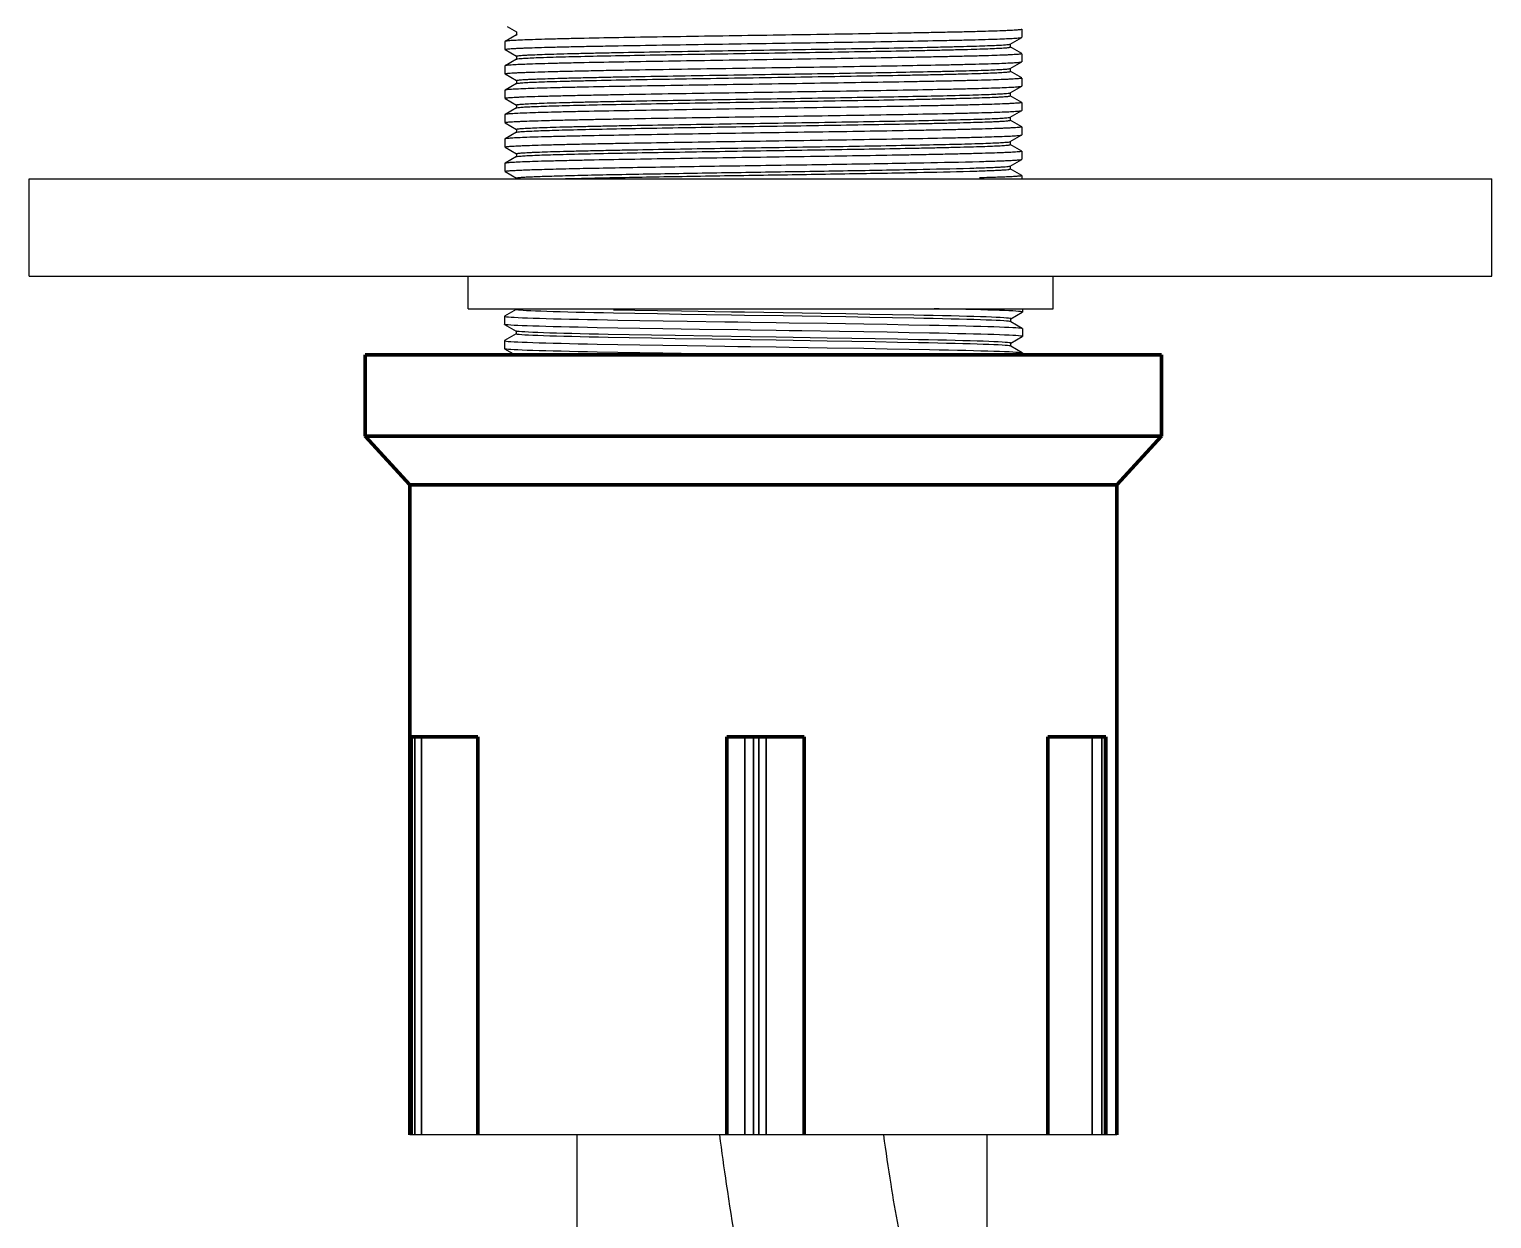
# Model space of a CAD drawing. Header units: millimetres. Extents: x 6330 to 7158, y 1153 to 2324.
# Drawn here: x 6482.4 to 6572.4, y 1471.9 to 1545.1 of the extents above; entities that cross this region are included whole.
import ezdxf

# ---------------------------------------------------------------- set-up
doc = ezdxf.new("R2010")
doc.units = ezdxf.units.MM
doc.layers.add('02___PRT_ALL_AXES', color=7, linetype='Continuous')

msp = doc.modelspace()

# ---------------------------------------------------------------- linework, layer by layer
at = {"color": 7, "linetype": 'Continuous'}
for p, q in [((6512.351, 1544.726), (6511.64, 1544.315)), ((6511.77, 1545.235), (6512.351, 1544.9)), ((6512.345, 1544.907), (6512.345, 1544.719)), ((6542.731, 1544.15), (6543.442, 1544.56)), ((6543.442, 1544.56), (6543.447, 1544.567)), ((6543.447, 1545.06), (6543.447, 1544.567)), ((6511.64, 1544.315), (6511.635, 1544.309)), ((6511.635, 1544.309), (6511.635, 1543.816)), ((6511.64, 1543.81), (6512.351, 1543.4)), ((6542.721, 1544.146), (6542.731, 1544.15)), ((6543.442, 1543.565), (6542.731, 1543.976)), ((6542.737, 1543.969), (6542.737, 1544.157)), ((6543.447, 1543.559), (6543.447, 1543.066)), ((6511.64, 1542.815), (6511.635, 1542.809)), ((6511.635, 1542.809), (6511.635, 1542.316)), ((6512.351, 1543.225), (6511.64, 1542.815)), ((6512.345, 1543.406), (6512.345, 1543.219)), ((6542.731, 1542.65), (6543.442, 1543.06)), ((6542.737, 1542.468), (6542.737, 1542.656)), ((6543.442, 1543.06), (6543.447, 1543.066)), ((6511.64, 1542.31), (6512.351, 1541.899)), ((6512.351, 1541.725), (6511.64, 1541.314)), ((6512.345, 1541.906), (6512.345, 1541.718)), ((6543.442, 1542.065), (6542.731, 1542.475)), ((6543.447, 1542.058), (6543.447, 1541.566)), ((6511.64, 1541.314), (6511.635, 1541.308)), ((6511.635, 1541.308), (6511.635, 1540.815)), ((6511.64, 1540.809), (6512.351, 1540.399)), ((6542.731, 1541.149), (6543.442, 1541.559)), ((6543.442, 1540.564), (6542.731, 1540.974)), ((6542.737, 1540.968), (6542.737, 1541.155)), ((6543.442, 1541.559), (6543.447, 1541.566)), ((6512.351, 1540.224), (6511.64, 1539.814)), ((6512.345, 1540.405), (6512.345, 1540.218)), ((6542.731, 1539.648), (6543.442, 1540.059)), ((6543.442, 1540.059), (6543.447, 1540.065)), ((6543.447, 1540.558), (6543.447, 1540.065)), ((6511.64, 1539.814), (6511.635, 1539.808)), ((6511.635, 1539.808), (6511.635, 1539.315)), ((6511.64, 1539.308), (6512.351, 1538.898)), ((6543.442, 1539.063), (6542.731, 1539.474)), ((6542.737, 1539.467), (6542.737, 1539.655)), ((6543.447, 1539.057), (6543.447, 1538.564)), ((6511.64, 1538.313), (6511.635, 1538.307)), ((6511.635, 1538.307), (6511.635, 1537.814)), ((6512.351, 1538.724), (6511.64, 1538.313)), ((6512.345, 1538.905), (6512.345, 1538.717)), ((6542.731, 1538.148), (6543.442, 1538.558)), ((6542.737, 1537.967), (6542.737, 1538.154)), ((6543.442, 1538.558), (6543.447, 1538.564)), ((6511.64, 1537.808), (6512.351, 1537.398)), ((6512.351, 1537.223), (6511.64, 1536.813)), ((6512.345, 1537.404), (6512.345, 1537.216)), ((6543.442, 1537.563), (6542.731, 1537.973)), ((6543.447, 1537.557), (6543.447, 1537.064)), ((6511.64, 1536.813), (6511.635, 1536.806)), ((6511.635, 1536.806), (6511.635, 1536.314)), ((6511.64, 1536.307), (6512.351, 1535.897)), ((6542.731, 1536.647), (6543.442, 1537.058)), ((6543.442, 1536.062), (6542.731, 1536.473)), ((6542.737, 1536.466), (6542.737, 1536.654)), ((6543.442, 1537.058), (6543.447, 1537.064)), ((6512.345, 1535.903), (6512.345, 1535.864)), ((6543.447, 1536.056), (6543.447, 1535.864)), ((6511.609, 1527.409), (6511.604, 1527.402)), ((6512.321, 1527.82), (6511.609, 1527.409)), ((6512.316, 1527.864), (6512.316, 1527.813)), ((6519.631, 1527.756), (6518.32, 1527.781)), ((6519.631, 1527.568), (6518.32, 1527.593)), ((6521.028, 1527.731), (6519.631, 1527.756)), ((6521.028, 1527.543), (6519.631, 1527.568)), ((6522.496, 1527.706), (6521.028, 1527.731)), ((6522.496, 1527.518), (6521.028, 1527.543)), ((6532.618, 1527.544), (6531.097, 1527.569)), ((6532.618, 1527.356), (6531.097, 1527.381)), ((6534.085, 1527.519), (6532.618, 1527.544)), ((6534.085, 1527.331), (6532.618, 1527.356)), ((6535.48, 1527.494), (6534.085, 1527.519)), ((6535.48, 1527.306), (6534.085, 1527.331)), ((6536.789, 1527.469), (6535.48, 1527.494)), ((6536.789, 1527.281), (6535.48, 1527.306)), ((6542.76, 1527.243), (6543.472, 1527.654)), ((6543.472, 1527.654), (6543.478, 1527.66)), ((6511.609, 1526.902), (6511.604, 1526.909)), ((6511.609, 1526.902), (6512.321, 1526.491)), ((6512.316, 1526.498), (6512.316, 1526.31)), ((6518.575, 1526.676), (6517.315, 1526.699)), ((6517.32, 1527.193), (6518.583, 1527.169)), ((6519.931, 1526.652), (6518.575, 1526.676)), ((6518.583, 1527.169), (6519.939, 1527.145)), ((6521.361, 1526.628), (6519.931, 1526.652)), ((6519.939, 1527.145), (6521.369, 1527.122)), ((6523.614, 1526.592), (6521.361, 1526.628)), ((6521.369, 1527.122), (6522.859, 1527.098)), ((6531.474, 1526.967), (6533.731, 1526.931)), ((6533.721, 1526.437), (6532.231, 1526.461)), ((6535.151, 1526.414), (6533.721, 1526.437)), ((6533.731, 1526.931), (6535.155, 1526.907)), ((6536.506, 1526.39), (6535.151, 1526.414)), ((6535.155, 1526.907), (6536.5, 1526.884)), ((6536.5, 1526.884), (6537.762, 1526.86)), ((6542.76, 1527.068), (6542.713, 1527.082)), ((6543.472, 1526.657), (6542.76, 1527.068)), ((6542.766, 1527.062), (6542.766, 1527.249)), ((6543.472, 1526.657), (6543.478, 1526.651)), ((6511.609, 1525.905), (6511.604, 1525.899)), ((6512.321, 1526.316), (6511.609, 1525.905)), ((6517.315, 1525.69), (6518.575, 1525.666)), ((6519.28, 1526.259), (6517.994, 1526.284)), ((6519.28, 1526.071), (6517.994, 1526.096)), ((6518.575, 1525.666), (6519.931, 1525.642)), ((6520.656, 1526.234), (6519.28, 1526.259)), ((6520.656, 1526.046), (6519.28, 1526.071)), ((6519.931, 1525.642), (6521.361, 1525.618)), ((6522.107, 1526.209), (6520.656, 1526.234)), ((6522.107, 1526.021), (6520.656, 1526.046)), ((6521.361, 1525.618), (6522.85, 1525.595)), ((6524.389, 1526.172), (6522.107, 1526.209)), ((6524.389, 1525.984), (6522.107, 1526.021)), ((6531.465, 1526.059), (6528.334, 1526.109)), ((6531.465, 1525.872), (6528.334, 1525.921)), ((6532.975, 1526.035), (6531.465, 1526.059)), ((6532.975, 1525.847), (6531.465, 1525.872)), ((6534.425, 1526.01), (6532.975, 1526.035)), ((6534.425, 1525.822), (6532.975, 1525.847)), ((6535.801, 1525.985), (6534.425, 1526.01)), ((6535.801, 1525.797), (6534.425, 1525.822)), ((6537.088, 1525.96), (6535.801, 1525.985)), ((6537.088, 1525.772), (6535.801, 1525.797)), ((6537.766, 1526.366), (6536.506, 1526.39)), ((6542.76, 1525.739), (6543.472, 1526.151)), ((6543.472, 1525.153), (6542.76, 1525.565)), ((6542.766, 1525.558), (6542.766, 1525.746)), ((6543.472, 1526.151), (6543.478, 1526.157)), ((6511.609, 1525.399), (6511.604, 1525.405)), ((6511.609, 1525.399), (6512.261, 1525.022)), ((6518.58, 1525.172), (6517.318, 1525.196)), ((6519.926, 1525.148), (6518.58, 1525.172)), ((6521.349, 1525.125), (6519.926, 1525.148)), ((6523.608, 1525.089), (6521.349, 1525.125)), ((6531.467, 1525.463), (6533.721, 1525.428)), ((6533.721, 1525.428), (6535.151, 1525.404)), ((6535.151, 1525.404), (6536.506, 1525.38)), ((6536.506, 1525.38), (6537.766, 1525.356)), ((6543.472, 1525.153), (6543.478, 1525.147)), ((6516.08, 1434.184), (6516.08, 1477.022)), ((6541.296, 1477.022), (6541.296, 1463.281))]:
    msp.add_line(p, q, dxfattribs=at)
for p, q in [((6482.362, 1535.864), (6572.362, 1535.864)), ((6482.362, 1529.864), (6482.362, 1535.864)), ((6572.362, 1529.864), (6572.362, 1535.864)), ((6482.362, 1529.864), (6572.362, 1529.864)), ((6509.362, 1527.864), (6509.362, 1529.864)), ((6545.362, 1527.864), (6545.362, 1529.864)), ((6509.362, 1527.864), (6545.362, 1527.864)), ((6549.291, 1477.022), (6505.791, 1477.022))]:
    msp.add_line(p, q)
at = {"linetype": 'Continuous', "lineweight": 70, "extrusion": (0, 1, 0)}
for p, q in [((6503.041, 1525.022), (6552.041, 1525.022)), ((6503.041, 1525.022), (6503.041, 1520.022)), ((6552.041, 1520.022), (6552.041, 1525.022)), ((6503.041, 1520.022), (6505.791, 1517.022)), ((6503.041, 1520.022), (6552.041, 1520.022)), ((6549.291, 1517.022), (6552.041, 1520.022)), ((6505.791, 1517.022), (6505.791, 1477.022)), ((6505.791, 1517.022), (6549.291, 1517.022)), ((6549.291, 1477.022), (6549.291, 1517.022)), ((6505.852, 1501.522), (6505.932, 1501.522)), ((6505.852, 1501.522), (6505.852, 1477.022)), ((6506.092, 1501.522), (6505.932, 1501.522)), ((6506.496, 1501.522), (6506.092, 1501.522)), ((6509.972, 1501.522), (6506.496, 1501.522)), ((6509.972, 1501.522), (6509.972, 1477.022)), ((6525.293, 1501.522), (6525.293, 1477.022)), ((6525.293, 1501.522), (6526.39, 1501.522)), ((6526.39, 1501.522), (6526.941, 1501.522)), ((6526.941, 1501.522), (6527.261, 1501.522)), ((6527.261, 1501.522), (6527.713, 1501.522)), ((6527.713, 1501.522), (6530.044, 1501.522)), ((6530.044, 1501.522), (6530.044, 1477.022)), ((6545.044, 1501.522), (6547.779, 1501.522)), ((6545.044, 1501.522), (6545.044, 1477.022)), ((6547.779, 1501.522), (6548.367, 1501.522)), ((6548.367, 1501.522), (6548.527, 1501.522)), ((6548.527, 1501.522), (6548.608, 1501.522)), ((6548.608, 1477.022), (6548.608, 1501.522))]:
    msp.add_line(p, q, dxfattribs=at)
at = {"linetype": 'Continuous', "lineweight": 35, "extrusion": (0, 1, 0)}
for p, q in [((6505.932, 1501.522), (6505.932, 1477.022)), ((6506.092, 1501.522), (6506.092, 1477.022)), ((6506.496, 1501.522), (6506.496, 1477.022)), ((6526.39, 1501.522), (6526.39, 1477.022)), ((6526.941, 1501.522), (6526.941, 1477.022)), ((6527.261, 1501.522), (6527.261, 1477.022)), ((6527.713, 1501.522), (6527.713, 1477.022)), ((6547.779, 1501.522), (6547.779, 1477.022)), ((6548.367, 1501.522), (6548.367, 1477.022)), ((6548.527, 1501.522), (6548.527, 1477.022))]:
    msp.add_line(p, q, dxfattribs=at)
at = {"color": 7, "linetype": 'Continuous'}
for points in [[(6511.604, 1527.402), (6511.61, 1527.396), (6511.651, 1527.384), (6511.733, 1527.372), (6511.854, 1527.36), (6512.015, 1527.348), (6512.213, 1527.336), (6512.449, 1527.324), (6512.721, 1527.312), (6513.031, 1527.3), (6513.376, 1527.288), (6513.756, 1527.277), (6514.17, 1527.265), (6514.617, 1527.253), (6515.097, 1527.241), (6515.61, 1527.229), (6516.153, 1527.217), (6516.724, 1527.205), (6517.32, 1527.193)], [(6518.32, 1527.593), (6517.701, 1527.606), (6517.109, 1527.618), (6516.546, 1527.63), (6516.012, 1527.643), (6515.509, 1527.655), (6515.039, 1527.668), (6514.603, 1527.68), (6514.203, 1527.693), (6513.838, 1527.705), (6513.511, 1527.718), (6513.222, 1527.73), (6512.972, 1527.743), (6512.761, 1527.755), (6512.591, 1527.768), (6512.461, 1527.78), (6512.372, 1527.793), (6512.324, 1527.805), (6512.316, 1527.813)], [(6526.369, 1527.644), (6525.579, 1527.656), (6522.496, 1527.706)], [(6526.369, 1527.456), (6525.579, 1527.468), (6522.496, 1527.518)], [(6531.097, 1527.569), (6528.747, 1527.606), (6526.369, 1527.644)], [(6531.097, 1527.381), (6528.747, 1527.418), (6526.369, 1527.456)], [(6542.766, 1527.249), (6542.758, 1527.257), (6542.713, 1527.27), (6542.626, 1527.282), (6542.497, 1527.294), (6542.329, 1527.307), (6542.12, 1527.319), (6541.871, 1527.332), (6541.584, 1527.344), (6541.258, 1527.357), (6540.895, 1527.369), (6540.496, 1527.382), (6540.062, 1527.394), (6539.594, 1527.407), (6539.092, 1527.419), (6538.56, 1527.432), (6537.997, 1527.444), (6537.407, 1527.457), (6536.789, 1527.469)], [(6543.478, 1527.66), (6543.472, 1527.667), (6543.431, 1527.679), (6543.352, 1527.69), (6543.233, 1527.702), (6543.075, 1527.714), (6542.88, 1527.726), (6542.647, 1527.738), (6542.377, 1527.75), (6542.07, 1527.762), (6541.727, 1527.774), (6541.347, 1527.785), (6540.93, 1527.797), (6540.479, 1527.81), (6539.994, 1527.822), (6539.478, 1527.834), (6538.932, 1527.846), (6538.359, 1527.858), (6538.041, 1527.864)], [(6517.315, 1526.699), (6516.721, 1526.711), (6516.15, 1526.723), (6515.606, 1526.735), (6515.091, 1526.747), (6514.606, 1526.759), (6514.153, 1526.771), (6513.734, 1526.783), (6513.351, 1526.795), (6513.005, 1526.808), (6512.696, 1526.819), (6512.426, 1526.831), (6512.194, 1526.843), (6511.999, 1526.855), (6511.843, 1526.867), (6511.726, 1526.879), (6511.648, 1526.891), (6511.609, 1526.902)], [(6517.994, 1526.284), (6517.389, 1526.296), (6516.812, 1526.309), (6516.263, 1526.321), (6515.746, 1526.334), (6515.26, 1526.346), (6514.808, 1526.359), (6514.39, 1526.371), (6514.008, 1526.384), (6513.663, 1526.396), (6513.355, 1526.409), (6513.087, 1526.421), (6512.857, 1526.434), (6512.667, 1526.446), (6512.518, 1526.459), (6512.409, 1526.471), (6512.342, 1526.484), (6512.321, 1526.491)], [(6522.859, 1527.098), (6525.173, 1527.062), (6525.959, 1527.05), (6526.749, 1527.038)], [(6528.334, 1526.521), (6526.748, 1526.545), (6525.957, 1526.557), (6523.614, 1526.592)], [(6526.749, 1527.038), (6528.332, 1527.015), (6529.123, 1527.003), (6531.474, 1526.967)], [(6532.231, 1526.461), (6529.912, 1526.497), (6529.125, 1526.509), (6528.334, 1526.521)], [(6542.713, 1527.082), (6542.626, 1527.094), (6542.497, 1527.107), (6542.329, 1527.119), (6542.12, 1527.131), (6541.871, 1527.144), (6541.584, 1527.156), (6541.258, 1527.169), (6540.895, 1527.181), (6540.496, 1527.194), (6540.062, 1527.206), (6539.594, 1527.219), (6539.092, 1527.231), (6538.56, 1527.244), (6537.997, 1527.256), (6537.407, 1527.269), (6536.789, 1527.281)], [(6537.762, 1526.86), (6538.359, 1526.848), (6538.932, 1526.836), (6539.478, 1526.824), (6539.994, 1526.812), (6540.479, 1526.8), (6540.93, 1526.788), (6541.347, 1526.776), (6541.727, 1526.764), (6542.07, 1526.752), (6542.377, 1526.74), (6542.647, 1526.728), (6542.88, 1526.716), (6543.075, 1526.705), (6543.233, 1526.693), (6543.352, 1526.681), (6543.431, 1526.669), (6543.472, 1526.657)], [(6511.604, 1525.899), (6511.609, 1525.893), (6511.648, 1525.881), (6511.726, 1525.869), (6511.843, 1525.857), (6511.999, 1525.845), (6512.194, 1525.834), (6512.426, 1525.822), (6512.696, 1525.81), (6513.005, 1525.798), (6513.351, 1525.786), (6513.734, 1525.774), (6514.153, 1525.762), (6514.606, 1525.75), (6515.091, 1525.738), (6515.606, 1525.726), (6516.15, 1525.714), (6516.721, 1525.702), (6517.315, 1525.69)], [(6517.994, 1526.096), (6517.389, 1526.109), (6516.812, 1526.121), (6516.263, 1526.133), (6515.746, 1526.146), (6515.26, 1526.158), (6514.808, 1526.171), (6514.39, 1526.183), (6514.008, 1526.196), (6513.663, 1526.208), (6513.355, 1526.221), (6513.087, 1526.233), (6512.857, 1526.246), (6512.667, 1526.258), (6512.518, 1526.271), (6512.409, 1526.283), (6512.342, 1526.296), (6512.316, 1526.308), (6512.316, 1526.31)], [(6522.85, 1525.595), (6525.17, 1525.559), (6525.957, 1525.547), (6526.748, 1525.535)], [(6528.334, 1526.109), (6526.747, 1526.134), (6524.389, 1526.172)], [(6528.334, 1525.921), (6526.747, 1525.946), (6524.389, 1525.984)], [(6526.748, 1525.535), (6528.334, 1525.511), (6529.125, 1525.499), (6531.467, 1525.463)], [(6542.766, 1525.746), (6542.766, 1525.748), (6542.74, 1525.76), (6542.672, 1525.773), (6542.564, 1525.785), (6542.415, 1525.797), (6542.225, 1525.81), (6541.995, 1525.822), (6541.726, 1525.835), (6541.419, 1525.847), (6541.074, 1525.86), (6540.692, 1525.872), (6540.274, 1525.885), (6539.822, 1525.897), (6539.336, 1525.91), (6538.818, 1525.922), (6538.27, 1525.935), (6537.693, 1525.947), (6537.088, 1525.96)], [(6542.76, 1525.565), (6542.74, 1525.572), (6542.672, 1525.585), (6542.564, 1525.597), (6542.415, 1525.61), (6542.225, 1525.622), (6541.995, 1525.634), (6541.726, 1525.647), (6541.419, 1525.659), (6541.074, 1525.672), (6540.692, 1525.684), (6540.274, 1525.697), (6539.822, 1525.709), (6539.336, 1525.722), (6538.818, 1525.734), (6538.27, 1525.747), (6537.693, 1525.759), (6537.088, 1525.772)], [(6543.478, 1526.157), (6543.473, 1526.163), (6543.434, 1526.175), (6543.356, 1526.186), (6543.238, 1526.198), (6543.083, 1526.21), (6542.888, 1526.222), (6542.656, 1526.234), (6542.386, 1526.246), (6542.078, 1526.258), (6541.731, 1526.27), (6541.348, 1526.282), (6540.929, 1526.294), (6540.476, 1526.306), (6539.991, 1526.318), (6539.475, 1526.33), (6538.931, 1526.342), (6538.361, 1526.354), (6537.766, 1526.366)], [(6517.318, 1525.196), (6516.722, 1525.208), (6516.149, 1525.22), (6515.602, 1525.232), (6515.086, 1525.244), (6514.602, 1525.256), (6514.15, 1525.268), (6513.733, 1525.28), (6513.353, 1525.292), (6513.01, 1525.304), (6512.703, 1525.316), (6512.433, 1525.328), (6512.201, 1525.339), (6512.006, 1525.351), (6511.848, 1525.363), (6511.73, 1525.375), (6511.65, 1525.387), (6511.609, 1525.399)], [(6528.333, 1525.017), (6526.75, 1525.041), (6525.959, 1525.053), (6523.608, 1525.089)], [(6537.766, 1525.356), (6538.361, 1525.344), (6538.931, 1525.332), (6539.475, 1525.321), (6539.991, 1525.308), (6540.476, 1525.296), (6540.929, 1525.284), (6541.348, 1525.272), (6541.731, 1525.26), (6542.078, 1525.248), (6542.386, 1525.236), (6542.656, 1525.224), (6542.888, 1525.212), (6543.083, 1525.201), (6543.238, 1525.189), (6543.356, 1525.177), (6543.434, 1525.165), (6543.472, 1525.153)]]:
    msp.add_lwpolyline(points, dxfattribs=at)
msp.add_arc((6512.43, 1540.013), 0.226, 103.89367, 105.6841, dxfattribs=at)
for points, knots in [([(6511.635, 1543.816), (6511.635, 1543.824), (6511.671, 1543.832), (6511.719, 1543.842), (6511.818, 1543.853), (6511.947, 1543.864), (6512.116, 1543.876), (6512.32, 1543.887), (6512.561, 1543.899), (6512.952, 1543.915), (6513.527, 1543.935), (6514.314, 1543.958), (6515.227, 1543.981), (6516.256, 1544.004), (6517.392, 1544.027), (6519.089, 1544.058), (6521.389, 1544.097), (6524.302, 1544.143), (6527.337, 1544.189), (6530.379, 1544.234), (6533.314, 1544.28), (6536.032, 1544.325), (6538.112, 1544.364), (6539.591, 1544.396), (6540.535, 1544.419), (6541.357, 1544.442), (6542.048, 1544.465), (6542.601, 1544.488), (6542.974, 1544.507), (6543.2, 1544.524), (6543.314, 1544.535), (6543.39, 1544.546), (6543.43, 1544.554), (6543.442, 1544.56)], [0, 0, 0, 0, 0.000696, 0.002508, 0.005484, 0.009625, 0.014925, 0.021372, 0.028951, 0.037646, 0.058294, 0.083125, 0.111904, 0.144358, 0.180182, 0.219035, 0.304332, 0.397026, 0.493618, 0.590457, 0.683879, 0.770358, 0.846627, 0.880013, 0.909803, 0.935713, 0.9575, 0.97496, 0.987927, 0.99269, 0.996289, 0.998722, 1, 1, 1, 1]), ([(6543.447, 1545.06), (6543.447, 1545.052), (6543.411, 1545.044), (6543.363, 1545.034), (6543.264, 1545.023), (6543.135, 1545.012), (6542.966, 1545), (6542.761, 1544.989), (6542.521, 1544.977), (6542.129, 1544.961), (6541.555, 1544.941), (6540.767, 1544.918), (6539.855, 1544.895), (6538.825, 1544.872), (6537.689, 1544.849), (6535.992, 1544.818), (6533.692, 1544.779), (6530.78, 1544.733), (6527.745, 1544.687), (6524.702, 1544.642), (6521.767, 1544.596), (6519.05, 1544.551), (6516.97, 1544.512), (6515.491, 1544.48), (6514.546, 1544.457), (6513.724, 1544.434), (6513.034, 1544.411), (6512.48, 1544.388), (6512.107, 1544.369), (6511.882, 1544.352), (6511.767, 1544.341), (6511.692, 1544.33), (6511.652, 1544.322), (6511.64, 1544.315)], [0, 0, 0, 0, 0.000696, 0.002508, 0.005484, 0.009625, 0.014925, 0.021372, 0.028951, 0.037646, 0.058294, 0.083125, 0.111904, 0.144358, 0.180182, 0.219035, 0.304333, 0.397027, 0.49362, 0.590459, 0.683881, 0.770359, 0.846628, 0.880014, 0.909803, 0.935713, 0.9575, 0.97496, 0.987927, 0.99269, 0.996289, 0.998722, 1, 1, 1, 1]), ([(6512.351, 1544.726), (6512.353, 1544.727), (6512.368, 1544.733), (6512.384, 1544.737), (6512.397, 1544.739)], [0, 0, 0, 0, 0.164248, 1, 1, 1, 1]), ([(6543.447, 1543.559), (6543.447, 1543.552), (6543.411, 1543.544), (6543.363, 1543.533), (6543.264, 1543.522), (6543.135, 1543.511), (6542.966, 1543.5), (6542.761, 1543.488), (6542.521, 1543.477), (6542.129, 1543.46), (6541.555, 1543.441), (6540.767, 1543.418), (6539.855, 1543.395), (6538.825, 1543.372), (6537.689, 1543.349), (6535.993, 1543.317), (6533.693, 1543.278), (6530.78, 1543.233), (6527.745, 1543.187), (6524.703, 1543.141), (6521.767, 1543.096), (6519.05, 1543.05), (6516.97, 1543.011), (6515.491, 1542.979), (6514.546, 1542.956), (6513.725, 1542.933), (6513.034, 1542.91), (6512.48, 1542.888), (6512.107, 1542.868), (6511.882, 1542.851), (6511.767, 1542.841), (6511.692, 1542.829), (6511.652, 1542.822), (6511.64, 1542.815)], [0, 0, 0, 0, 0.000696, 0.002508, 0.005484, 0.009625, 0.014925, 0.021371, 0.02895, 0.037645, 0.058293, 0.083125, 0.111903, 0.144357, 0.18018, 0.219032, 0.304327, 0.39702, 0.493612, 0.590448, 0.68387, 0.770351, 0.846622, 0.880008, 0.909798, 0.93571, 0.957498, 0.974959, 0.987927, 0.992689, 0.996289, 0.998721, 1, 1, 1, 1]), ([(6512.345, 1543.406), (6512.345, 1543.413), (6512.378, 1543.422), (6512.424, 1543.432), (6512.518, 1543.443), (6512.64, 1543.454), (6512.799, 1543.465), (6512.992, 1543.477), (6513.219, 1543.488), (6513.589, 1543.504), (6514.131, 1543.524), (6514.875, 1543.547), (6515.737, 1543.569), (6516.71, 1543.592), (6517.784, 1543.615), (6519.388, 1543.647), (6521.566, 1543.686), (6524.325, 1543.731), (6527.204, 1543.776), (6530.096, 1543.822), (6532.893, 1543.867), (6535.489, 1543.912), (6537.483, 1543.951), (6538.907, 1543.983), (6539.821, 1544.006), (6540.621, 1544.028), (6541.298, 1544.051), (6541.846, 1544.073), (6542.261, 1544.096), (6542.521, 1544.114), (6542.659, 1544.132), (6542.705, 1544.14), (6542.721, 1544.146)], [0, 0, 0, 0, 0.000698, 0.002492, 0.005436, 0.009531, 0.014769, 0.021143, 0.028636, 0.03723, 0.057647, 0.082202, 0.110668, 0.142777, 0.178231, 0.216698, 0.301206, 0.393147, 0.489089, 0.585449, 0.678631, 0.765155, 0.841792, 0.875492, 0.905682, 0.932082, 0.954442, 0.972558, 0.986261, 0.995427, 0.998287, 1, 1, 1, 1]), ([(6512.408, 1543.241), (6512.474, 1543.252), (6512.654, 1543.268), (6512.989, 1543.29), (6513.456, 1543.311), (6514.33, 1543.344), (6515.711, 1543.382), (6517.676, 1543.426), (6519.999, 1543.471), (6522.596, 1543.515), (6525.371, 1543.56), (6528.226, 1543.605), (6531.055, 1543.649), (6533.757, 1543.694), (6535.884, 1543.732), (6537.449, 1543.763), (6538.495, 1543.786), (6539.441, 1543.808), (6540.28, 1543.831), (6541.002, 1543.853), (6541.603, 1543.875), (6542.024, 1543.895), (6542.296, 1543.911), (6542.451, 1543.922), (6542.569, 1543.933), (6542.66, 1543.944), (6542.704, 1543.954), (6542.737, 1543.962), (6542.737, 1543.969)], [0, 0, 0, 0, 0.006651, 0.017751, 0.033213, 0.052897, 0.10419, 0.169777, 0.247285, 0.333908, 0.426507, 0.521727, 0.61612, 0.706267, 0.7889, 0.82645, 0.861027, 0.892319, 0.920038, 0.943937, 0.963798, 0.979442, 0.985638, 0.990732, 0.994711, 0.997573, 0.999319, 1, 1, 1, 1]), ([(6511.635, 1542.316), (6511.635, 1542.324), (6511.674, 1542.332), (6511.726, 1542.343), (6511.835, 1542.354), (6511.976, 1542.366), (6512.161, 1542.378), (6512.384, 1542.39), (6512.647, 1542.402), (6513.074, 1542.419), (6513.699, 1542.44), (6514.556, 1542.463), (6515.548, 1542.487), (6516.663, 1542.512), (6517.891, 1542.536), (6519.716, 1542.569), (6522.175, 1542.609), (6525.267, 1542.657), (6527.389, 1542.689), (6528.466, 1542.705)], [0, 0, 0, 0, 0.001421, 0.005159, 0.011302, 0.019854, 0.030794, 0.044098, 0.059734, 0.07766, 0.120197, 0.17127, 0.230354, 0.296837, 0.37003, 0.449177, 0.622003, 0.808168, 1, 1, 1, 1]), ([(6512.351, 1543.225), (6512.353, 1543.227), (6512.372, 1543.234), (6512.392, 1543.238), (6512.408, 1543.241)], [0, 0, 0, 0, 0.157011, 1, 1, 1, 1]), ([(6528.424, 1542.295), (6529.353, 1542.309), (6531.168, 1542.338), (6533.797, 1542.382), (6536.21, 1542.425), (6538.049, 1542.462), (6539.351, 1542.493), (6540.18, 1542.515), (6540.9, 1542.537), (6541.506, 1542.558), (6541.991, 1542.58), (6542.318, 1542.599), (6542.516, 1542.615), (6542.617, 1542.625), (6542.685, 1542.636), (6542.72, 1542.643), (6542.731, 1542.65)], [0, 0, 0, 0, 0.194617, 0.380409, 0.551017, 0.700566, 0.765805, 0.823921, 0.874412, 0.916848, 0.950863, 0.976173, 0.985494, 0.992573, 0.9974, 1, 1, 1, 1]), ([(6528.466, 1542.705), (6529.438, 1542.72), (6531.339, 1542.748), (6534.093, 1542.792), (6536.621, 1542.835), (6538.546, 1542.873), (6539.909, 1542.903), (6540.777, 1542.925), (6541.531, 1542.947), (6542.164, 1542.969), (6542.67, 1542.99), (6543.012, 1543.009), (6543.219, 1543.025), (6543.324, 1543.035), (6543.394, 1543.046), (6543.431, 1543.054), (6543.442, 1543.06)], [0, 0, 0, 0, 0.194768, 0.380693, 0.551402, 0.701002, 0.766244, 0.824349, 0.874814, 0.917205, 0.951161, 0.97639, 0.985667, 0.992692, 0.997461, 1, 1, 1, 1]), ([(6512.345, 1541.906), (6512.345, 1541.913), (6512.382, 1541.922), (6512.433, 1541.933), (6512.536, 1541.944), (6512.671, 1541.956), (6512.847, 1541.968), (6513.061, 1541.98), (6513.312, 1541.992), (6513.72, 1542.009), (6514.317, 1542.029), (6515.136, 1542.053), (6516.083, 1542.077), (6517.149, 1542.101), (6518.322, 1542.126), (6520.066, 1542.159), (6522.415, 1542.199), (6525.369, 1542.247), (6527.396, 1542.279), (6528.424, 1542.295)], [0, 0, 0, 0, 0.001437, 0.005182, 0.01133, 0.019882, 0.030825, 0.044131, 0.059766, 0.077694, 0.120229, 0.171303, 0.230385, 0.296865, 0.370057, 0.449201, 0.622021, 0.808175, 1, 1, 1, 1]), ([(6512.351, 1541.725), (6512.363, 1541.732), (6512.403, 1541.739), (6512.48, 1541.751), (6512.596, 1541.762), (6512.824, 1541.78), (6513.201, 1541.8), (6513.759, 1541.823), (6514.456, 1541.846), (6515.284, 1541.87), (6516.235, 1541.893), (6517.719, 1541.926), (6519.8, 1541.967), (6522.509, 1542.013), (6525.418, 1542.06), (6527.413, 1542.091), (6528.424, 1542.107)], [0, 0, 0, 0, 0.002579, 0.007467, 0.014681, 0.024217, 0.050163, 0.085057, 0.128553, 0.180222, 0.239544, 0.305927, 0.45716, 0.627881, 0.811261, 1, 1, 1, 1]), ([(6528.424, 1542.107), (6529.37, 1542.122), (6531.216, 1542.151), (6533.887, 1542.196), (6535.987, 1542.233), (6537.53, 1542.264), (6538.561, 1542.287), (6539.493, 1542.309), (6540.319, 1542.331), (6541.03, 1542.354), (6541.621, 1542.376), (6542.036, 1542.395), (6542.303, 1542.411), (6542.455, 1542.422), (6542.572, 1542.433), (6542.661, 1542.443), (6542.705, 1542.453), (6542.737, 1542.462), (6542.737, 1542.468)], [0, 0, 0, 0, 0.198008, 0.386747, 0.559517, 0.637956, 0.710149, 0.775451, 0.833283, 0.883123, 0.924534, 0.957147, 0.970062, 0.980677, 0.988973, 0.994939, 0.998577, 1, 1, 1, 1]), ([(6543.447, 1542.058), (6543.447, 1542.051), (6543.413, 1542.043), (6543.368, 1542.033), (6543.274, 1542.023), (6543.153, 1542.012), (6542.993, 1542.001), (6542.8, 1541.99), (6542.573, 1541.979), (6542.203, 1541.963), (6541.661, 1541.943), (6540.916, 1541.921), (6540.052, 1541.899), (6539.076, 1541.877), (6537.997, 1541.854), (6536.381, 1541.823), (6534.183, 1541.786), (6531.388, 1541.741), (6529.455, 1541.712), (6528.466, 1541.697)], [0, 0, 0, 0, 0.001405, 0.005037, 0.010996, 0.01929, 0.029905, 0.042818, 0.058005, 0.075432, 0.116842, 0.166686, 0.224518, 0.289821, 0.362017, 0.44046, 0.613239, 0.801985, 1, 1, 1, 1]), ([(6511.635, 1540.815), (6511.635, 1540.823), (6511.671, 1540.831), (6511.719, 1540.841), (6511.818, 1540.852), (6511.947, 1540.863), (6512.116, 1540.874), (6512.32, 1540.886), (6512.561, 1540.897), (6512.952, 1540.914), (6513.527, 1540.934), (6514.314, 1540.956), (6515.227, 1540.979), (6516.256, 1541.002), (6517.393, 1541.025), (6519.089, 1541.057), (6521.389, 1541.096), (6524.302, 1541.142), (6527.337, 1541.187), (6530.379, 1541.233), (6533.315, 1541.279), (6536.032, 1541.324), (6538.112, 1541.363), (6539.591, 1541.395), (6540.536, 1541.418), (6541.357, 1541.441), (6542.048, 1541.464), (6542.601, 1541.486), (6542.974, 1541.506), (6543.2, 1541.523), (6543.314, 1541.534), (6543.39, 1541.545), (6543.43, 1541.553), (6543.442, 1541.559)], [0, 0, 0, 0, 0.000696, 0.002508, 0.005484, 0.009626, 0.014926, 0.021372, 0.028952, 0.037647, 0.058296, 0.083128, 0.111907, 0.144361, 0.180186, 0.219039, 0.304338, 0.397032, 0.493624, 0.590462, 0.683883, 0.770361, 0.846629, 0.880014, 0.909803, 0.935713, 0.957501, 0.97496, 0.987927, 0.99269, 0.996289, 0.998722, 1, 1, 1, 1]), ([(6528.466, 1541.697), (6527.406, 1541.681), (6525.317, 1541.65), (6522.269, 1541.603), (6519.433, 1541.556), (6517.253, 1541.516), (6515.699, 1541.483), (6514.704, 1541.46), (6513.838, 1541.436), (6513.11, 1541.413), (6512.592, 1541.392), (6512.251, 1541.375), (6512.053, 1541.363), (6511.894, 1541.352), (6511.774, 1541.341), (6511.694, 1541.329), (6511.652, 1541.321), (6511.64, 1541.314)], [0, 0, 0, 0, 0.188878, 0.372385, 0.543202, 0.694485, 0.760875, 0.820188, 0.87183, 0.915287, 0.950122, 0.964196, 0.975991, 0.985484, 0.99265, 0.997481, 1, 1, 1, 1]), ([(6512.345, 1540.405), (6512.345, 1540.412), (6512.378, 1540.421), (6512.422, 1540.43), (6512.514, 1540.441), (6512.633, 1540.452), (6512.789, 1540.463), (6513.062, 1540.48), (6513.487, 1540.499), (6514.091, 1540.521), (6514.819, 1540.544), (6515.663, 1540.566), (6516.615, 1540.589), (6517.668, 1540.612), (6519.242, 1540.643), (6521.381, 1540.681), (6524.097, 1540.726), (6526.938, 1540.771), (6529.801, 1540.816), (6532.582, 1540.861), (6535.179, 1540.905), (6537.497, 1540.95), (6539.215, 1540.988), (6540.387, 1541.02), (6541.095, 1541.043), (6541.68, 1541.065), (6542.135, 1541.087), (6542.457, 1541.109), (6542.626, 1541.124), (6542.688, 1541.136)], [0, 0, 0, 0, 0.000686, 0.002443, 0.005323, 0.009329, 0.014457, 0.020693, 0.03644, 0.056428, 0.080479, 0.108371, 0.13985, 0.17463, 0.212392, 0.295459, 0.38602, 0.480772, 0.576258, 0.668993, 0.755595, 0.832903, 0.8981, 0.925394, 0.948808, 0.968129, 0.983183, 0.993835, 1, 1, 1, 1]), ([(6512.375, 1540.233), (6512.428, 1540.246), (6512.584, 1540.26), (6512.884, 1540.283), (6513.32, 1540.304), (6513.887, 1540.327), (6514.581, 1540.349), (6515.738, 1540.382), (6517.444, 1540.42), (6519.753, 1540.465), (6522.35, 1540.51), (6525.139, 1540.555), (6528.016, 1540.6), (6530.876, 1540.645), (6533.612, 1540.69), (6535.769, 1540.729), (6537.358, 1540.76), (6538.421, 1540.783), (6539.383, 1540.806), (6540.236, 1540.828), (6540.971, 1540.851), (6541.507, 1540.871), (6541.872, 1540.887), (6542.097, 1540.898), (6542.288, 1540.909), (6542.446, 1540.921), (6542.566, 1540.932), (6542.658, 1540.942), (6542.704, 1540.952), (6542.737, 1540.961), (6542.737, 1540.968)], [0, 0, 0, 0, 0.005401, 0.015345, 0.029755, 0.048502, 0.071415, 0.098282, 0.162859, 0.23985, 0.326417, 0.419366, 0.515269, 0.610588, 0.701807, 0.785559, 0.823657, 0.858758, 0.890537, 0.918702, 0.942992, 0.963184, 0.971684, 0.979093, 0.985394, 0.990575, 0.994624, 0.997534, 0.999308, 1, 1, 1, 1]), ([(6542.688, 1541.136), (6542.693, 1541.137), (6542.707, 1541.14), (6542.722, 1541.144), (6542.731, 1541.149)], [0, 0, 0, 0, 0.335609, 1, 1, 1, 1]), ([(6511.635, 1539.315), (6511.635, 1539.322), (6511.671, 1539.33), (6511.719, 1539.341), (6511.818, 1539.351), (6511.947, 1539.363), (6512.116, 1539.374), (6512.32, 1539.385), (6512.561, 1539.397), (6512.952, 1539.413), (6513.527, 1539.433), (6514.314, 1539.456), (6515.227, 1539.479), (6516.256, 1539.502), (6517.392, 1539.525), (6519.089, 1539.557), (6521.389, 1539.596), (6524.301, 1539.641), (6527.336, 1539.687), (6530.379, 1539.732), (6533.314, 1539.778), (6536.031, 1539.823), (6538.112, 1539.863), (6539.591, 1539.895), (6540.535, 1539.918), (6541.357, 1539.941), (6542.048, 1539.963), (6542.601, 1539.986), (6542.974, 1540.005), (6543.2, 1540.022), (6543.314, 1540.033), (6543.39, 1540.045), (6543.43, 1540.052), (6543.442, 1540.059)], [0, 0, 0, 0, 0.000696, 0.002508, 0.005484, 0.009625, 0.014925, 0.021371, 0.02895, 0.037645, 0.058293, 0.083125, 0.111904, 0.144357, 0.18018, 0.219032, 0.304327, 0.397021, 0.493613, 0.590449, 0.683871, 0.770352, 0.846622, 0.880008, 0.909798, 0.935709, 0.957498, 0.974959, 0.987927, 0.992689, 0.996289, 0.998721, 1, 1, 1, 1]), ([(6543.447, 1540.558), (6543.447, 1540.55), (6543.411, 1540.542), (6543.363, 1540.532), (6543.264, 1540.521), (6543.135, 1540.51), (6542.966, 1540.499), (6542.761, 1540.487), (6542.521, 1540.476), (6542.129, 1540.459), (6541.555, 1540.439), (6540.767, 1540.417), (6539.855, 1540.394), (6538.825, 1540.371), (6537.689, 1540.348), (6535.992, 1540.316), (6533.692, 1540.277), (6530.78, 1540.231), (6527.745, 1540.186), (6524.702, 1540.14), (6521.767, 1540.095), (6519.05, 1540.049), (6516.97, 1540.01), (6515.491, 1539.978), (6514.546, 1539.955), (6513.724, 1539.932), (6513.034, 1539.909), (6512.48, 1539.887), (6512.107, 1539.867), (6511.882, 1539.85), (6511.767, 1539.839), (6511.692, 1539.828), (6511.652, 1539.821), (6511.64, 1539.814)], [0, 0, 0, 0, 0.000696, 0.002508, 0.005484, 0.009626, 0.014926, 0.021372, 0.028951, 0.037646, 0.058295, 0.083126, 0.111905, 0.144359, 0.180184, 0.219037, 0.304335, 0.39703, 0.493622, 0.590461, 0.683883, 0.77036, 0.846629, 0.880014, 0.909803, 0.935713, 0.957501, 0.97496, 0.987927, 0.99269, 0.996289, 0.998722, 1, 1, 1, 1]), ([(6543.447, 1539.057), (6543.447, 1539.05), (6543.411, 1539.042), (6543.363, 1539.031), (6543.264, 1539.021), (6543.135, 1539.009), (6542.966, 1538.998), (6542.761, 1538.987), (6542.521, 1538.975), (6542.129, 1538.959), (6541.555, 1538.939), (6540.767, 1538.916), (6539.855, 1538.893), (6538.825, 1538.87), (6537.689, 1538.847), (6535.993, 1538.815), (6533.693, 1538.776), (6530.78, 1538.731), (6527.745, 1538.685), (6524.703, 1538.64), (6521.767, 1538.594), (6519.05, 1538.549), (6516.97, 1538.509), (6515.491, 1538.477), (6514.546, 1538.454), (6513.725, 1538.431), (6513.034, 1538.409), (6512.48, 1538.386), (6512.107, 1538.367), (6511.882, 1538.349), (6511.767, 1538.339), (6511.692, 1538.327), (6511.652, 1538.32), (6511.64, 1538.313)], [0, 0, 0, 0, 0.000696, 0.002508, 0.005484, 0.009625, 0.014925, 0.021371, 0.02895, 0.037645, 0.058293, 0.083124, 0.111903, 0.144357, 0.18018, 0.219032, 0.304327, 0.39702, 0.493612, 0.59045, 0.683872, 0.770353, 0.846624, 0.88001, 0.9098, 0.93571, 0.957498, 0.974959, 0.987927, 0.992689, 0.996289, 0.998721, 1, 1, 1, 1]), ([(6512.345, 1538.905), (6512.345, 1538.912), (6512.378, 1538.92), (6512.423, 1538.93), (6512.515, 1538.941), (6512.635, 1538.952), (6512.791, 1538.963), (6513.066, 1538.979), (6513.493, 1538.999), (6514.101, 1539.021), (6514.833, 1539.044), (6515.681, 1539.066), (6516.638, 1539.089), (6517.696, 1539.112), (6519.278, 1539.143), (6521.426, 1539.181), (6524.152, 1539.226), (6527.003, 1539.271), (6529.873, 1539.316), (6532.658, 1539.361), (6535.255, 1539.406), (6537.568, 1539.451), (6539.28, 1539.489), (6540.445, 1539.521), (6541.146, 1539.544), (6541.722, 1539.566), (6542.167, 1539.588), (6542.478, 1539.61), (6542.64, 1539.625), (6542.698, 1539.638)], [0, 0, 0, 0, 0.000688, 0.002454, 0.005349, 0.009378, 0.014531, 0.0208, 0.036629, 0.05672, 0.080891, 0.108921, 0.140551, 0.175493, 0.213424, 0.296836, 0.387728, 0.482766, 0.578462, 0.671306, 0.75789, 0.83504, 0.899924, 0.927003, 0.950165, 0.969197, 0.983925, 0.994221, 1, 1, 1, 1]), ([(6512.376, 1538.732), (6512.43, 1538.745), (6512.586, 1538.76), (6512.888, 1538.783), (6513.325, 1538.804), (6513.893, 1538.827), (6514.588, 1538.849), (6515.746, 1538.881), (6517.452, 1538.92), (6519.763, 1538.965), (6522.36, 1539.01), (6525.148, 1539.055), (6528.024, 1539.1), (6530.882, 1539.145), (6533.618, 1539.19), (6535.774, 1539.228), (6537.362, 1539.26), (6538.424, 1539.282), (6539.385, 1539.305), (6540.238, 1539.328), (6540.972, 1539.35), (6541.508, 1539.37), (6541.873, 1539.386), (6542.098, 1539.397), (6542.288, 1539.409), (6542.446, 1539.42), (6542.566, 1539.431), (6542.658, 1539.442), (6542.704, 1539.452), (6542.737, 1539.46), (6542.737, 1539.467)], [0, 0, 0, 0, 0.005449, 0.015437, 0.029888, 0.048671, 0.071616, 0.098511, 0.163126, 0.240137, 0.326706, 0.419642, 0.515519, 0.610803, 0.70198, 0.785689, 0.823765, 0.858845, 0.890606, 0.918753, 0.943029, 0.963208, 0.971702, 0.979106, 0.985403, 0.990581, 0.994627, 0.997535, 0.999309, 1, 1, 1, 1]), ([(6542.698, 1539.638), (6542.701, 1539.639), (6542.713, 1539.641), (6542.724, 1539.644), (6542.731, 1539.648)], [0, 0, 0, 0, 0.326983, 1, 1, 1, 1]), ([(6511.635, 1537.814), (6511.635, 1537.821), (6511.671, 1537.83), (6511.719, 1537.84), (6511.818, 1537.851), (6511.947, 1537.862), (6512.116, 1537.873), (6512.32, 1537.885), (6512.561, 1537.896), (6512.952, 1537.913), (6513.527, 1537.932), (6514.314, 1537.955), (6515.227, 1537.978), (6516.256, 1538.001), (6517.393, 1538.024), (6519.089, 1538.056), (6521.389, 1538.095), (6524.302, 1538.141), (6527.337, 1538.186), (6530.379, 1538.232), (6533.315, 1538.277), (6536.032, 1538.323), (6538.112, 1538.362), (6539.591, 1538.394), (6540.535, 1538.417), (6541.357, 1538.44), (6542.048, 1538.463), (6542.601, 1538.485), (6542.974, 1538.505), (6543.2, 1538.522), (6543.314, 1538.532), (6543.39, 1538.544), (6543.43, 1538.551), (6543.442, 1538.558)], [0, 0, 0, 0, 0.000696, 0.002508, 0.005484, 0.009626, 0.014926, 0.021372, 0.028952, 0.037647, 0.058297, 0.083129, 0.111908, 0.144363, 0.180187, 0.21904, 0.304339, 0.397034, 0.493624, 0.590461, 0.683883, 0.770361, 0.846628, 0.880013, 0.909803, 0.935713, 0.9575, 0.97496, 0.987928, 0.99269, 0.996289, 0.998722, 1, 1, 1, 1]), ([(6512.345, 1537.404), (6512.345, 1537.411), (6512.378, 1537.42), (6512.423, 1537.429), (6512.516, 1537.44), (6512.636, 1537.451), (6512.794, 1537.463), (6512.985, 1537.474), (6513.209, 1537.485), (6513.574, 1537.501), (6514.111, 1537.521), (6514.846, 1537.544), (6515.699, 1537.566), (6516.661, 1537.589), (6517.724, 1537.612), (6519.313, 1537.643), (6521.471, 1537.682), (6524.207, 1537.727), (6527.067, 1537.772), (6529.945, 1537.817), (6532.733, 1537.862), (6535.33, 1537.907), (6537.64, 1537.952), (6539.345, 1537.99), (6540.502, 1538.023), (6541.195, 1538.045), (6541.762, 1538.068), (6542.198, 1538.089), (6542.498, 1538.112), (6542.653, 1538.126), (6542.706, 1538.139)], [0, 0, 0, 0, 0.000691, 0.002466, 0.005377, 0.009426, 0.014606, 0.020909, 0.028319, 0.03682, 0.057015, 0.081308, 0.109476, 0.141259, 0.176363, 0.214464, 0.298225, 0.389451, 0.484777, 0.580685, 0.673637, 0.760204, 0.837191, 0.901759, 0.928622, 0.951529, 0.97027, 0.984672, 0.994607, 1, 1, 1, 1]), ([(6512.351, 1538.724), (6512.352, 1538.724), (6512.36, 1538.728), (6512.369, 1538.731), (6512.376, 1538.732)], [0, 0, 0, 0, 0.183184, 1, 1, 1, 1]), ([(6542.706, 1538.139), (6542.709, 1538.14), (6542.718, 1538.142), (6542.726, 1538.145), (6542.731, 1538.148)], [0, 0, 0, 0, 0.316968, 1, 1, 1, 1]), ([(6543.447, 1537.557), (6543.447, 1537.549), (6543.411, 1537.541), (6543.363, 1537.531), (6543.264, 1537.52), (6543.135, 1537.509), (6542.966, 1537.497), (6542.761, 1537.486), (6542.521, 1537.474), (6542.129, 1537.458), (6541.555, 1537.438), (6540.767, 1537.415), (6539.855, 1537.393), (6538.825, 1537.369), (6537.689, 1537.346), (6535.992, 1537.315), (6533.692, 1537.276), (6530.78, 1537.23), (6527.745, 1537.185), (6524.703, 1537.139), (6521.767, 1537.093), (6519.05, 1537.048), (6516.97, 1537.009), (6515.491, 1536.977), (6514.546, 1536.954), (6513.725, 1536.931), (6513.034, 1536.908), (6512.48, 1536.885), (6512.107, 1536.866), (6511.882, 1536.849), (6511.767, 1536.838), (6511.692, 1536.827), (6511.652, 1536.819), (6511.64, 1536.813)], [0, 0, 0, 0, 0.000696, 0.002508, 0.005484, 0.009625, 0.014926, 0.021372, 0.028951, 0.037646, 0.058296, 0.083128, 0.111907, 0.144361, 0.180184, 0.219036, 0.304334, 0.397028, 0.493618, 0.590454, 0.683876, 0.770356, 0.846624, 0.88001, 0.909799, 0.93571, 0.957499, 0.974959, 0.987927, 0.99269, 0.996289, 0.998722, 1, 1, 1, 1]), ([(6512.351, 1537.223), (6512.352, 1537.224), (6512.364, 1537.229), (6512.376, 1537.232), (6512.385, 1537.234)], [0, 0, 0, 0, 0.173368, 1, 1, 1, 1]), ([(6512.385, 1537.234), (6512.443, 1537.246), (6512.607, 1537.261), (6512.919, 1537.284), (6513.366, 1537.305), (6513.943, 1537.328), (6514.645, 1537.35), (6515.811, 1537.382), (6517.524, 1537.421), (6519.838, 1537.465), (6522.435, 1537.51), (6525.219, 1537.555), (6528.089, 1537.6), (6530.938, 1537.645), (6533.662, 1537.69), (6535.809, 1537.728), (6537.39, 1537.76), (6538.447, 1537.782), (6539.403, 1537.805), (6540.251, 1537.828), (6540.982, 1537.85), (6541.589, 1537.873), (6542.016, 1537.892), (6542.291, 1537.908), (6542.447, 1537.92), (6542.567, 1537.931), (6542.659, 1537.941), (6542.704, 1537.951), (6542.737, 1537.96), (6542.737, 1537.967)], [0, 0, 0, 0, 0.005837, 0.016184, 0.030961, 0.050036, 0.073234, 0.100346, 0.165276, 0.242448, 0.329036, 0.421863, 0.517529, 0.612524, 0.703368, 0.786729, 0.824635, 0.859552, 0.891161, 0.91917, 0.943323, 0.9634, 0.979215, 0.98548, 0.99063, 0.994654, 0.997548, 0.999313, 1, 1, 1, 1]), ([(6511.635, 1536.314), (6511.635, 1536.319), (6511.658, 1536.327), (6511.692, 1536.334), (6511.758, 1536.344), (6511.846, 1536.353), (6511.96, 1536.362), (6512.161, 1536.376), (6512.474, 1536.392), (6512.921, 1536.411), (6513.462, 1536.43), (6514.093, 1536.448), (6514.809, 1536.467), (6515.607, 1536.486), (6516.819, 1536.513), (6518.495, 1536.545), (6520.669, 1536.582), (6523.018, 1536.62), (6525.482, 1536.658), (6527.999, 1536.696), (6530.505, 1536.733), (6533.639, 1536.782), (6537.073, 1536.84), (6539.689, 1536.894), (6540.83, 1536.925)], [0, 0, 0, 0, 0.000545, 0.001891, 0.00409, 0.007146, 0.011059, 0.015823, 0.027875, 0.043231, 0.061791, 0.083439, 0.108037, 0.135428, 0.165437, 0.232527, 0.307594, 0.388719, 0.473835, 0.560769, 0.647297, 0.731209, 0.882747, 1, 1, 1, 1]), ([(6512.345, 1535.903), (6512.345, 1535.909), (6512.367, 1535.917), (6512.399, 1535.924), (6512.463, 1535.934), (6512.547, 1535.943), (6512.656, 1535.952), (6512.848, 1535.966), (6513.147, 1535.982), (6513.574, 1536.001), (6514.091, 1536.019), (6514.693, 1536.038), (6515.378, 1536.057), (6516.14, 1536.076), (6517.298, 1536.103), (6518.899, 1536.135), (6520.975, 1536.172), (6523.22, 1536.21), (6525.574, 1536.248), (6527.979, 1536.285), (6530.373, 1536.323), (6533.367, 1536.372), (6536.647, 1536.43), (6539.147, 1536.484), (6540.237, 1536.515)], [0, 0, 0, 0, 0.000554, 0.001904, 0.004105, 0.007163, 0.011077, 0.015842, 0.027896, 0.043252, 0.061813, 0.083462, 0.10806, 0.135452, 0.16546, 0.232549, 0.307614, 0.388739, 0.473853, 0.560783, 0.647307, 0.731218, 0.882749, 1, 1, 1, 1]), ([(6515.177, 1535.864), (6515.298, 1535.867), (6515.958, 1535.885), (6517.245, 1535.914), (6519.109, 1535.951), (6521.183, 1535.988), (6523.416, 1536.026), (6525.752, 1536.063), (6528.903, 1536.112), (6532.66, 1536.172), (6536.693, 1536.243), (6539.16, 1536.296), (6540.237, 1536.327)], [0.101507, 0.101507, 0.101507, 0.101507, 0.1145266, 0.17259, 0.2399562, 0.314942, 0.3956735, 0.4801326, 0.5662085, 0.7346169, 0.8841662, 1, 1, 1, 1]), ([(6540.237, 1536.515), (6540.581, 1536.525), (6541.064, 1536.54), (6541.665, 1536.563), (6542.015, 1536.579), (6542.295, 1536.596), (6542.505, 1536.61), (6542.641, 1536.628), (6542.712, 1536.636), (6542.731, 1536.647)], [0, 0, 0, 0, 0.413101, 0.580623, 0.720938, 0.833429, 0.917601, 0.973127, 1, 1, 1, 1]), ([(6540.237, 1536.327), (6540.428, 1536.333), (6540.787, 1536.343), (6541.289, 1536.361), (6541.718, 1536.378), (6542.073, 1536.395), (6542.35, 1536.411), (6542.534, 1536.426), (6542.639, 1536.439), (6542.692, 1536.447), (6542.719, 1536.454), (6542.737, 1536.462), (6542.737, 1536.466)], [0, 0, 0, 0, 0.228513, 0.42926, 0.600949, 0.742693, 0.853797, 0.933743, 0.961922, 0.982212, 0.994705, 1, 1, 1, 1]), ([(6540.83, 1536.925), (6541.191, 1536.935), (6541.698, 1536.95), (6542.327, 1536.973), (6542.694, 1536.989), (6542.987, 1537.006), (6543.207, 1537.02), (6543.348, 1537.038), (6543.422, 1537.046), (6543.442, 1537.058)], [0, 0, 0, 0, 0.413867, 0.581568, 0.721958, 0.8344, 0.918401, 0.973591, 1, 1, 1, 1]), ([(6543.447, 1536.056), (6543.447, 1536.052), (6543.428, 1536.044), (6543.4, 1536.037), (6543.345, 1536.028), (6543.272, 1536.02), (6543.178, 1536.012), (6543.011, 1535.999), (6542.752, 1535.985), (6542.381, 1535.968), (6541.931, 1535.951), (6541.406, 1535.933), (6541.03, 1535.923), (6540.83, 1535.917)], [0, 0, 0, 0, 0.005197, 0.017658, 0.037928, 0.066085, 0.102135, 0.146036, 0.257158, 0.398926, 0.570629, 0.771409, 1, 1, 1, 1]), ([(6524.839, 1477.022), (6524.966, 1476.009), (6525.105, 1474.996), (6525.254, 1473.985), (6525.608, 1471.586), (6526.435, 1466.802), (6528.233, 1459.744), (6530.476, 1454.078), (6532.945, 1449.892), (6535.186, 1447.012), (6537.83, 1444.492), (6540.837, 1442.418), (6544.124, 1440.829), (6548.745, 1439.324), (6554.772, 1438.411), (6559.622, 1438.272), (6562.048, 1438.272)], [-0.052677, -0.052677, -0.052677, -0.052677, 0, 0, 0, 0.125042, 0.250057, 0.374998, 0.437516, 0.500026, 0.56253, 0.625033, 0.687538, 0.75005, 0.874978, 1, 1, 1, 1]), ([(6534.929, 1477.022), (6535.065, 1476.008), (6535.213, 1474.996), (6535.375, 1473.985), (6535.653, 1472.237), (6536.287, 1468.751), (6537.576, 1463.595), (6539.091, 1459.418), (6540.748, 1456.282), (6542.287, 1454.106), (6544.183, 1452.225), (6546.425, 1450.77), (6548.89, 1449.754), (6552.324, 1448.863), (6556.737, 1448.358), (6560.277, 1448.276), (6562.048, 1448.276)], [-0.072263, -0.072263, -0.072263, -0.072263, 0, 0, 0, 0.125036, 0.250061, 0.375032, 0.437551, 0.500054, 0.56253, 0.625, 0.687492, 0.750004, 0.874973, 1, 1, 1, 1])]:
    msp.add_open_spline(points, degree=3, knots=knots, dxfattribs=at)
msp.add_open_spline([(6512.351, 1540.224), (6512.356, 1540.227), (6512.362, 1540.229), (6512.369, 1540.231)], degree=3, dxfattribs=at)
at = {"layer": '02___PRT_ALL_AXES', "color": 7, "linetype": 'Continuous'}
for p, q in [((6511.604, 1527.402), (6511.604, 1526.909)), ((6543.478, 1527.864), (6543.478, 1527.66)), ((6543.478, 1526.651), (6543.478, 1526.157)), ((6511.604, 1525.899), (6511.604, 1525.405)), ((6543.478, 1525.147), (6543.478, 1525.022))]:
    msp.add_line(p, q, dxfattribs=at)

doc.saveas('drawing.dxf')
